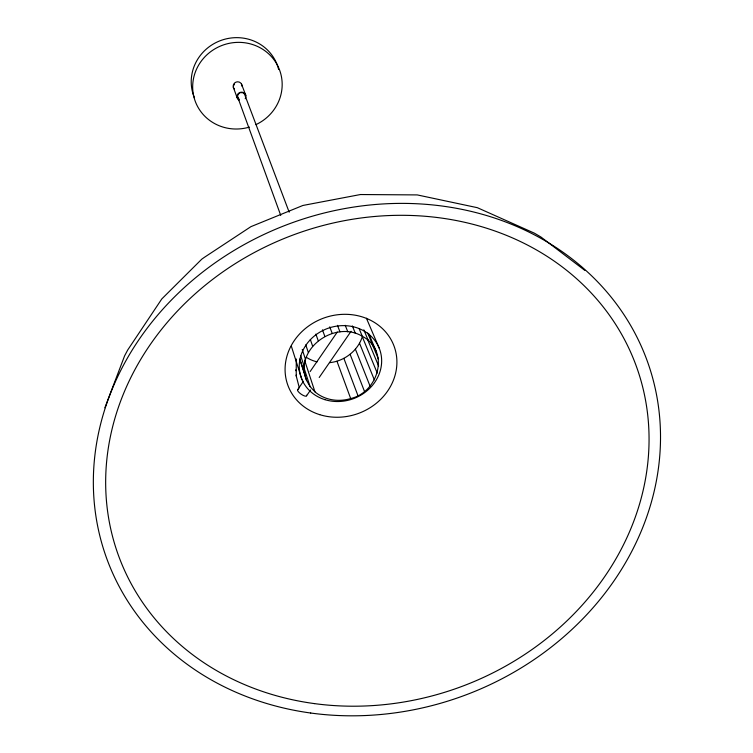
<?xml version="1.0" encoding="UTF-8"?>
<svg xmlns="http://www.w3.org/2000/svg" width="753" height="753" viewBox="0 0 753 753"><rect width="100%" height="100%" fill="white"/><g stroke="black" fill="none" stroke-linecap="round" stroke-linejoin="round"><path stroke-width="1.13" d="M299.336 387.899L296.24 376.001L296.258 358.974M306.584 380.444C293.623 349.119 334.859 319.705 362.278 336.262C390.214 350.954 378.731 392.031 350.682 398.563A37.725 33.819 -20.4 0 1 314.952 391.842L310.085 386.6L306.584 380.444L299.732 359.237M104.874 407.778L124.622 355.802L127.746 349.938L161.801 298.932L201.785 259.154L204.449 257.281L250.928 226.653L302.913 205.465L360.423 194.538L417.247 194.914L477.346 207.687L534.376 233.166L540.908 236.988L584.902 270.44M329.626 362.654A36.059 32.614 -20.4 0 0 336.949 361.195C348.62 357.571 358.579 348.507 362.306 336.742L377.253 373.102M297.529 389.885L303.487 381.216M310.114 371.577L337.278 332.073M306.593 395.767L310.575 389.988M319.206 377.479L351.067 331.292M366.419 318.218L379.211 348.187M368.763 333.72L376.481 352.056M367.671 332.967L373.074 345.834M372.151 344.121L378.354 358.88M363.821 329.823L368.273 340.488M367.558 339.452L378.608 365.996M359.219 328.826L362.278 336.262M359.539 343.274L374.354 379.898M352.357 325.927L355.36 333.344M355.425 349.223L370.034 386.082M345.222 325.315L347.82 331.857M350.126 354.334L364.48 391.4M337.457 325.343L339.979 331.894M241.468 83.988L245.826 95.452M289.18 212.186L244.659 94.492A3.746 3.586 -20.3 0 0 243.351 93.156M343.876 358.381L357.939 395.617M329.748 326.868L332.214 333.438M336.949 361.195L350.682 398.563M322.453 329.842L324.854 336.431M237.703 97.128L280.737 215.386M233.27 87.103L237.063 97.57M315.884 334.106L318.227 340.733M310.34 339.49L312.627 346.154M305.765 344.865L308.316 352.451M302.226 349.505L305.473 359.341M304.532 360.094L314.952 391.842M300.626 355.501L304.212 366.513M303.723 366.984L310.085 386.6M299.929 359.237L304.589 373.648M291.355 346.211L301.953 379.568M295.778 369.836L295.854 370.74M296.164 375.05L296.24 376.001M306.556 395.231A5.431 1.628 34.8 0 1 301.021 394.092A5.431 1.628 34.8 0 1 298.367 389.452M239.341 99.349A3.746 3.586 -20.3 0 1 239.623 93.099M240.536 92.751A3.746 3.586 -20.3 0 1 242.466 92.779M194.462 97.824A44.549 42.752 -20.3 0 1 221.994 40.069A44.549 42.752 -20.3 0 1 278.648 69.455M249.422 127.097A44.973 43.1 -20.3 0 1 193.568 78.237A44.973 43.1 -20.3 0 1 265.272 51.035A44.973 43.1 -20.3 0 1 255.982 124.603M234.324 89.023A4.424 4.236 -20.3 0 1 236.056 82.096A4.424 4.236 -20.3 0 1 241.958 86.124M239.03 100.234A4.509 4.311 -20.3 0 1 237.656 94.285A4.509 4.311 -20.3 0 1 243.859 92.788A4.509 4.311 -20.3 0 1 245.224 98.737M234.07 85.089A3.68 3.53 -20.3 0 1 234.475 84.242M317.079 361.873A36.059 32.614 -20.4 0 1 306.471 357.402M324.929 399.664A41.697 37.405 -20.4 0 0 381.272 355.736A41.697 37.405 -20.4 0 0 315.159 335.349A41.697 37.405 -20.4 0 0 324.929 399.664M314.556 703.622A275.673 240.969 -20.4 0 0 637.687 370.109A275.673 240.969 -20.4 0 0 179.845 308.542A275.673 240.969 -20.4 0 0 314.556 703.622M310.707 713.025A287.74 251.549 -20.4 0 0 648.851 365.582A287.74 251.549 -20.4 0 0 171.242 300.202A287.74 251.549 -20.4 0 0 310.707 713.025M319.771 414.677A56.597 50.743 -20.3 0 0 396.407 355.275A56.597 50.743 -20.3 0 0 306.81 327.376A56.597 50.743 -20.3 0 0 319.771 414.677"/></g></svg>
